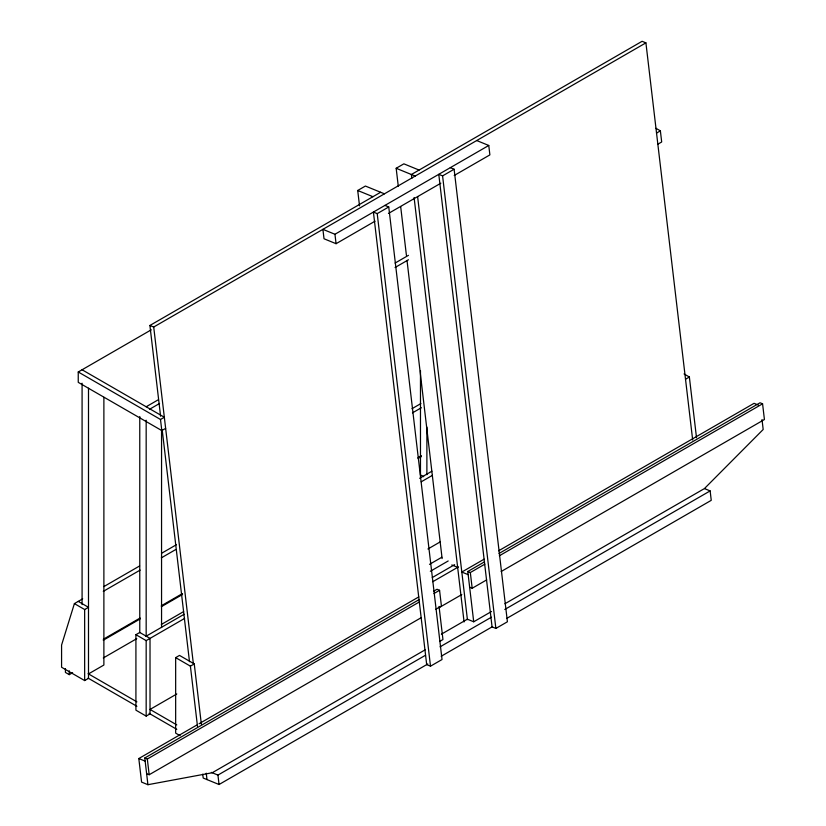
<?xml version="1.0" encoding="UTF-8"?>
<svg xmlns="http://www.w3.org/2000/svg" width="826" height="826" viewBox="0 0 826 826"><rect width="100%" height="100%" fill="white"/><g stroke="black" fill="none" stroke-linecap="round" stroke-linejoin="round"><path stroke-width="1.24" d="M82.703 598.819L74.392 603.61L61.578 645.054L61.578 667.253L84.655 680.572L88.496 678.352L88.496 388.199M359.527 205.839L357.71 190.486L365.402 186.046L384.431 193.821M398.277 186.191L396.17 168.277L403.862 163.837L419.081 170.063M160.595 416.232L149.909 325.465L380.621 192.262M149.909 325.465L153.708 327.024L645.911 42.859L692.673 439.969M165.644 428.364L161.803 430.583L78.243 382.345L78.243 371.979L151.282 329.811M375.076 221.172L336.068 243.701L324.019 238.766L322.904 229.339L334.953 234.264L488.765 145.469L489.88 154.896L454.207 175.484M377.214 213.624L388.747 206.965L442.034 659.52L430.501 666.179L426.691 664.631L373.404 212.065L377.214 213.624L430.501 666.179M442.581 175.886L454.114 169.227L507.412 621.782L495.868 628.441L492.069 626.882L438.782 174.327L442.581 175.886L495.868 628.441M388.447 213.449L440.836 183.207M146.171 406.764L158.447 399.67M395.065 263.071L408.457 255.337M149.475 409.304L159.573 403.47M395.065 267.51L408.457 259.777M78.243 371.979L160.492 419.463L164.333 417.244L82.084 369.759M656.536 133.079L660.377 130.859L661.688 141.979L657.847 144.199M103.911 586.574L139.625 565.955M161.948 553.069L176.454 544.685M411.957 408.725L420.888 403.573M103.291 591.364L140.121 570.105M161.328 557.86L175.835 549.486M412.453 412.876L421.384 407.724M74.392 603.61L84.655 609.536L88.496 607.317L78.243 601.39M103.291 639.272L140.121 618.013M161.328 605.768L182.536 593.522M418.028 457.563L421.384 455.632M103.291 640.212L140.121 618.942M161.328 606.707L182.536 594.462M418.028 458.502L421.384 456.561M135.918 634.688L139.77 632.468L150.022 638.395L150.022 713.881L146.171 716.101L135.918 710.174L135.918 634.688L146.171 640.615L184.621 618.416M65.419 668.575L65.419 672.436L69.27 674.656L72.616 672.725M103.291 657.971L136.775 638.643M161.328 624.466L183.651 611.581M146.171 636.175L184.126 614.265M419.618 478.306L431.895 471.212M88.496 673.913L103.88 665.033L103.88 397.337M421.229 481.806L432.39 475.363M180.099 735.687L175.659 733.116L175.659 657.63L179.5 655.41L194.255 663.928L201.348 724.165M685.518 379.227L689.359 377.007L696.514 437.749M175.659 657.63L190.403 666.148L194.255 663.928M150.022 709.441L176.805 693.974M427.93 548.991L440.206 541.897M429.51 564.354L441.786 557.271M430.336 571.282L448.198 560.968M432.277 577.56L454.599 564.664M432.772 581.71L458.451 566.884M425.122 649.845L212.23 772.754L147.926 784.7L141.587 782.108L138.809 758.536L196.815 725.052M199.045 723.762L418.792 596.899M484.129 559.171L461.817 572.046L468.166 574.648M498.625 550.797L754.066 403.325L758.289 405.05M147.926 784.7L144.787 757.989L419.185 599.562M433.681 591.189L437.026 589.258L439.566 590.301L441.414 606.016L435.839 609.237M491.542 611.488L473.711 621.782L467.795 571.499L484.521 561.845M499.028 553.472L760.034 402.778L762.574 403.811L764.422 419.525L501.175 571.509M144.787 757.989L147.327 759.022L419.484 601.886M433.991 593.522L439.566 590.301M467.795 571.499L470.324 572.542L484.831 564.168M499.327 555.795L762.574 403.811M146.636 773.704L149.176 774.736L421.343 617.6M469.643 587.214L472.183 588.257L486.679 579.883M439.473 607.44L461.796 594.555M441.383 634.192L467.062 619.376M439.608 641.472L442.953 639.541L439.05 606.418M504.923 603.765L704.433 488.579L763.183 429.489L762.016 419.567M211.363 772.393L217.94 775.087L425.535 655.235M440.041 646.851L491.387 617.208M504.779 609.474L710.143 490.912L711.248 500.339L506.999 618.261M202.742 774.189L203.196 778.03L219.045 784.514L427.765 664.011M441.156 656.278L492.492 626.645M645.911 42.859L642.101 41.3L411.389 174.503L411.844 178.344M476.716 140.544L488.765 145.469M450.315 167.668L454.114 169.227M396.17 168.277L415.189 176.062M357.71 190.486L372.939 196.702M384.947 205.406L388.747 206.965M704.661 488.672L710.143 490.912M451.791 564.953L457.645 567.348M467.371 619.19L473.711 621.782M138.809 758.536L145.159 761.128M655.937 128.288L660.377 130.859M684.052 373.93L689.359 377.007M423.676 476.695L420.475 474.847L420.475 370.606M88.114 673.696L136.889 701.852M150.198 709.534L176.795 724.898M88.114 678.136L136.889 706.292M149.083 713.334L176.795 729.337M470.324 572.542L472.183 588.257M417.605 196.516L467.423 619.676M414.094 197.517L464.078 621.947M400.682 206.665L406.413 255.296M407.011 260.417L442.127 558.572M334.953 234.264L336.068 243.701M217.94 775.087L219.045 784.514M153.708 327.024L193.305 663.247M206.252 773.198L206.996 779.589M190.403 666.148L197.497 726.384M162.247 430.294L189.495 661.688M160.492 419.463L161.803 430.583M147.327 759.022L149.176 774.736M426.887 427.073L426.887 474.692M161.555 429.355L161.555 627.553M146.171 420.217L146.171 636.433M146.171 640.615L146.171 716.101M139.77 416.51L139.77 632.726M84.655 609.536L84.655 680.572M82.084 383.212L82.084 604.58M69.27 670.795L69.27 674.656"/></g></svg>
